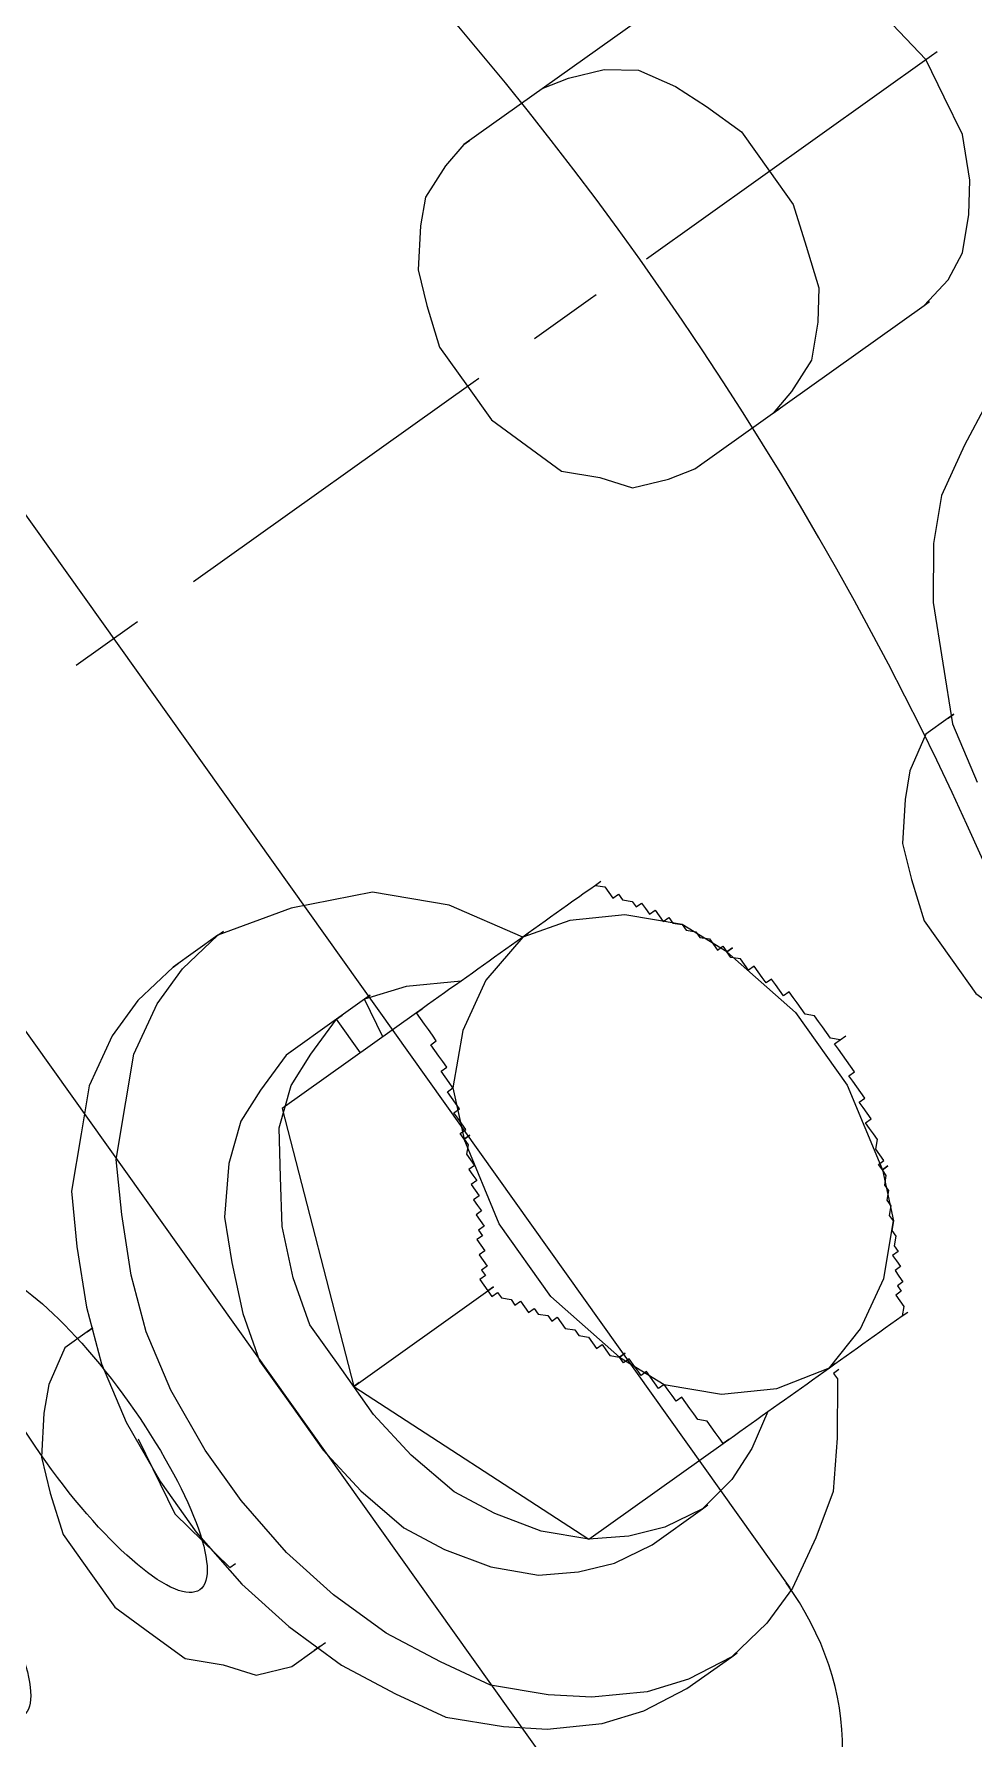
# Model space of a CAD drawing. Header units: feet. Extents: x 2321988 to 2329858, y 6722724 to 6730499.
# Drawn here: x 2326069.2256 to 2326069.3368, y 6726846.0365 to 6726846.2381 of the extents above; entities that cross this region are included whole.
import ezdxf

# ---------------------------------------------------------------- set-up
doc = ezdxf.new("R2010")
doc.units = ezdxf.units.FT
doc.header["$MEASUREMENT"] = 0
doc.layers.add('C-BESS-EQUIPMENT', color=255, linetype='Continuous')

# ---------------------------------------------------------------- blocks, each defined once
blk = doc.blocks.new('Midpoint Site Plan$0$P1730-01-0001')
at = {"color": 0, "linetype": 'ByBlock', "lineweight": -2}
for p, q in [((19.9041, 1.6067), (19.9041, -1.6588)), ((20.3292, 1.6067), (20.3292, -1.6588))]:
    blk.add_line(p, q, dxfattribs=at)
at = {"color": 0, "linetype": 'ByBlock', "lineweight": -2, "extrusion": (0, 0, -1)}
blk.add_ellipse((17.214, 0), major_axis=(0, 4.086), ratio=0.833977, start_param=3.049307, end_param=6.375471, dxfattribs=at)
blk.add_ellipse((17.8421, 0), major_axis=(0, 4.086), ratio=0.833977, dxfattribs=at)
at = {"color": 0, "linetype": 'ByBlock', "lineweight": -2}
for centre in [(19.3382, -0.9002), (19.6456, -0.9002)]:
    blk.add_ellipse(centre, major_axis=(0, 0.275), ratio=0.262998, dxfattribs=at)
blk.add_ellipse((20.0755, -1.6545), major_axis=(0, 0.3359), ratio=0.755248, start_param=3.141593, end_param=4.725055, dxfattribs=at)
blk = doc.blocks.new('Midpoint Site Plan$0$A$C71e53a02')
at = {"lineweight": 9}
for points in [[(17.141, 0.2777), (17.102, 0.268), (17.0533, 0.2485), (17.024, 0.2193), (16.985, 0.1705), (16.9656, 0.1218), (16.9461, 0.0633), (16.9461, -0.0049), (16.9461, -0.0633), (16.9656, -0.1218), (16.985, -0.1803), (17.024, -0.2193), (17.0533, -0.2582), (17.102, -0.2777), (17.141, -0.2875), (17.1507, -0.2875)], [(17.141, -0.2875), (17.5405, -0.2875), (17.5892, -0.2777), (17.6282, -0.2582), (17.6672, -0.2193), (17.6964, -0.1803), (17.7256, -0.1218), (17.7354, -0.0633), (17.7451, -0.0049), (17.7354, 0.0633), (17.7256, 0.1218), (17.6964, 0.1705), (17.6672, 0.2193), (17.6282, 0.2485), (17.5892, 0.268), (17.5405, 0.2777), (17.5502, 0.2777)], [(17.5405, 0.2777), (17.141, 0.2777), (17.1507, 0.2777)], [(17.2774, 0.2777), (17.3164, 0.268), (17.3651, 0.2485), (17.4041, 0.2193), (17.4333, 0.1705), (17.4528, 0.1218), (17.4723, 0.0633), (17.4723, -0.0049), (17.4723, -0.0633), (17.4528, -0.1218), (17.4333, -0.1803), (17.4041, -0.2193), (17.3651, -0.2582), (17.3164, -0.2777), (17.2774, -0.2875), (17.2871, -0.2875)], [(17.5405, -0.2875), (17.5502, -0.2875)], [(16.1275, -0.4336), (16.0593, -0.4434), (16.0008, -0.4629), (15.9326, -0.5019), (15.8839, -0.5506), (15.8254, -0.609), (15.7864, -0.6773), (15.7475, -0.7552), (15.7182, -0.8332), (15.6987, -0.9209), (15.689, -1.0183), (15.689, -1.106), (15.6987, -1.2035), (15.7182, -1.2912), (15.7475, -1.3789), (15.7864, -1.4568), (15.8254, -1.525), (15.8839, -1.5835), (15.9326, -1.6225), (16.0008, -1.6615), (16.0593, -1.681), (16.1275, -1.6907), (16.2055, -1.6907), (16.2152, -1.6907)], [(16.566, -1.4471), (16.5563, -1.4471), (16.5563, -1.4568), (16.5075, -1.525), (16.4588, -1.5835), (16.4004, -1.6225), (16.3321, -1.6615), (16.2737, -1.681), (16.2055, -1.6907), (16.1372, -1.681), (16.0788, -1.6615), (16.0106, -1.6225), (15.9618, -1.5835), (15.9034, -1.525), (15.8644, -1.4568), (15.8254, -1.3789), (15.7962, -1.2912), (15.7767, -1.2035), (15.767, -1.106), (15.767, -1.0183), (15.7767, -0.9209), (15.7962, -0.8332), (15.8254, -0.7552), (15.8644, -0.6773), (15.9034, -0.609), (15.9618, -0.5506), (16.0106, -0.5019), (16.0788, -0.4629), (16.1372, -0.4434), (16.2055, -0.4336), (16.1275, -0.4336), (16.1372, -0.4336)], [(16.5563, -0.687), (16.4978, -0.5896), (16.4198, -0.5116), (16.3127, -0.4629), (16.2055, -0.4336), (16.2152, -0.4336)], [(17.5307, -0.4531), (17.4723, -0.4824), (17.4041, -0.5213), (17.3553, -0.5701), (17.3066, -0.6383), (17.2676, -0.7162), (17.2287, -0.7942), (17.2092, -0.8819)], [(16.1957, -0.6285), (16.186, -0.6285), (16.1275, -0.648), (16.0788, -0.6675), (16.0301, -0.7065), (15.9813, -0.765), (15.9521, -0.8234), (15.9229, -0.8916), (15.9034, -0.9599), (15.9034, -1.0378), (15.9034, -1.1158), (15.9131, -1.1937), (15.9326, -1.2717), (15.9618, -1.3302), (16.0008, -1.3886), (16.0495, -1.4373), (16.0983, -1.4666), (16.147, -1.4861), (16.2055, -1.4958), (16.2932, -1.4958), (16.3029, -1.4958)], [(16.4491, -1.4373), (16.4004, -1.4666), (16.3516, -1.4861), (16.2932, -1.4958), (16.2347, -1.4861), (16.186, -1.4666), (16.1372, -1.4373), (16.0885, -1.3886), (16.0495, -1.3302), (16.0203, -1.2717), (16.0008, -1.1937), (15.9911, -1.1158), (15.9911, -1.0378), (15.9911, -0.9599), (16.0106, -0.8916), (16.0398, -0.8234), (16.0788, -0.765), (16.1178, -0.7065), (16.1665, -0.6675), (16.2152, -0.648), (16.2737, -0.6285), (16.2834, -0.6285)], [(16.2737, -0.687), (16.2737, -0.6285), (16.2834, -0.6285), (16.2737, -0.6285), (16.186, -0.6285)], [(16.3127, -0.687), (16.3224, -0.6285), (16.3321, -0.6285), (16.3224, -0.6285), (16.2737, -0.6285)], [(16.4491, -0.687), (16.3809, -0.648), (16.3224, -0.6285), (16.3321, -0.6285)], [(16.147, -0.687), (16.1372, -0.687), (15.9911, -1.067), (16.225, -1.067), (16.225, -1.0768), (16.2347, -1.0768), (16.2347, -1.0865), (16.2444, -1.0963), (16.2444, -1.106), (16.2542, -1.106), (16.2542, -1.1158), (16.2542, -1.1255), (16.2639, -1.1255), (16.2639, -1.1353), (16.2737, -1.145), (16.2737, -1.1547), (16.2834, -1.1547), (16.2834, -1.1645), (16.2834, -1.1742), (16.2932, -1.184), (16.2932, -1.1937), (16.3029, -1.2035), (16.3029, -1.2132), (16.3029, -1.223), (16.3127, -1.223), (16.3127, -1.2327), (16.3127, -1.2425), (16.3224, -1.2522), (16.3516, -1.3204), (16.4101, -1.3789), (16.4783, -1.4179), (16.5563, -1.4373), (16.566, -1.4373), (16.5563, -1.4373), (16.566, -1.4373), (16.5758, -1.4373), (16.5855, -1.4373), (16.5953, -1.4373), (16.605, -1.4373), (16.6147, -1.4373), (16.6245, -1.4373), (16.6342, -1.4373), (16.644, -1.4373), (16.6537, -1.4373), (16.6635, -1.4373), (16.6732, -1.4373), (16.683, -1.4373), (16.6927, -1.4373)], [(16.683, -0.687), (16.6732, -0.687), (16.6635, -0.687), (16.6537, -0.687), (16.644, -0.687), (16.6342, -0.687), (16.6245, -0.687), (16.6147, -0.687), (16.605, -0.687), (16.5953, -0.687), (16.5855, -0.687), (16.5758, -0.687), (16.566, -0.687), (16.5563, -0.687), (16.5368, -0.687), (16.527, -0.687), (16.5173, -0.687), (16.5075, -0.687), (16.4978, -0.687), (16.4881, -0.687), (16.4783, -0.687), (16.4686, -0.687), (16.4588, -0.687), (16.4491, -0.687), (16.4393, -0.687), (16.4296, -0.687), (16.4198, -0.687), (16.4101, -0.687), (16.4004, -0.687), (16.3906, -0.687), (16.3809, -0.687), (16.3711, -0.687), (16.1372, -0.687)], [(16.6927, -0.687), (16.683, -0.687), (16.6927, -0.6967), (16.6927, -0.7065), (16.6927, -0.7162), (16.7024, -0.7162), (16.7024, -0.726), (16.7122, -0.7357), (16.7122, -0.7455), (16.7219, -0.7455), (16.7219, -0.7552), (16.7219, -0.765), (16.7317, -0.765), (16.7317, -0.7747), (16.7317, -0.7844), (16.7414, -0.7844), (16.7414, -0.7942), (16.7512, -0.8039), (16.7512, -0.8137), (16.7609, -0.8234), (16.7609, -0.8332), (16.7707, -0.8429), (16.7707, -0.8527), (16.7707, -0.8624), (16.7804, -0.8624), (16.7804, -0.8722), (16.7512, -0.8039), (16.6927, -0.7455), (16.6245, -0.7065), (16.5563, -0.687), (16.4783, -0.7065), (16.4101, -0.7455), (16.3516, -0.8039), (16.3224, -0.8722), (16.3224, -0.8624), (16.3321, -0.8624), (16.3321, -0.8527), (16.3321, -0.8429), (16.3321, -0.8332), (16.3419, -0.8332), (16.3419, -0.8234), (16.3419, -0.8137), (16.3419, -0.8039), (16.3516, -0.8039), (16.3516, -0.7942), (16.3516, -0.7844), (16.3516, -0.7747), (16.3614, -0.7747), (16.3614, -0.765), (16.3614, -0.7552), (16.3614, -0.7455), (16.3614, -0.7357), (16.3711, -0.7357), (16.3711, -0.726), (16.3711, -0.7162), (16.3711, -0.7065), (16.3711, -0.6967), (16.3711, -0.687), (16.3809, -0.687), (16.3711, -0.687)], [(16.3711, -0.6967), (16.3711, -0.6967)], [(16.3906, -0.687), (16.3906, -0.687)], [(16.3906, -0.687), (16.3906, -0.687)], [(16.4004, -0.687), (16.4004, -0.687)], [(16.4004, -0.687), (16.4004, -0.687)], [(16.4004, -0.687), (16.4004, -0.687)], [(16.4101, -0.687), (16.4101, -0.687)], [(16.4101, -0.687), (16.4101, -0.687)], [(16.4198, -0.687), (16.4198, -0.687)], [(16.4198, -0.687), (16.4198, -0.687)], [(16.4296, -0.687), (16.4296, -0.687)], [(16.4296, -0.687), (16.4296, -0.687)], [(16.4296, -0.687), (16.4296, -0.687)], [(16.4393, -0.687), (16.4393, -0.687)], [(16.4393, -0.687), (16.4393, -0.687)], [(16.4491, -0.687), (16.4491, -0.687)], [(16.4491, -0.687), (16.4491, -0.687)], [(16.4491, -0.687), (16.4491, -0.687)], [(16.4588, -0.687), (16.4588, -0.687)], [(16.4588, -0.687), (16.4588, -0.687)], [(16.4686, -0.687), (16.4686, -0.687)], [(16.4686, -0.687), (16.4686, -0.687)], [(16.4686, -0.687), (16.4686, -0.687)], [(16.4783, -0.687), (16.4783, -0.687)], [(16.4783, -0.687), (16.4783, -0.687)], [(16.4881, -0.687), (16.4881, -0.687)], [(16.4881, -0.687), (16.4881, -0.687)], [(16.4881, -0.687), (16.4881, -0.687)], [(16.4978, -0.687), (16.4978, -0.687)], [(16.4978, -0.687), (16.4978, -0.687)], [(16.4978, -0.687), (16.4978, -0.687)], [(16.5075, -0.687), (16.5075, -0.687)], [(16.5075, -0.687), (16.5075, -0.687)], [(16.5173, -0.687), (16.5173, -0.687)], [(16.5173, -0.687), (16.5173, -0.687)], [(16.527, -0.687), (16.527, -0.687)], [(16.5368, -0.687), (16.5368, -0.687)], [(16.5563, -0.687), (16.5563, -0.687)], [(16.5563, -0.687), (16.5563, -0.687)], [(16.566, -0.687), (16.566, -0.687)], [(16.566, -0.687), (16.566, -0.687)], [(16.566, -0.687), (16.566, -0.687)], [(16.566, -0.687), (16.566, -0.687)], [(16.5758, -0.687), (16.5758, -0.687)], [(16.5758, -0.687), (16.5758, -0.687)], [(16.5758, -0.687), (16.5758, -0.687)], [(16.5758, -0.687), (16.5758, -0.687)], [(16.5758, -0.687), (16.5758, -0.687)], [(16.5758, -0.687), (16.5758, -0.687)], [(16.5855, -0.687), (16.5855, -0.687)], [(16.5855, -0.687), (16.5855, -0.687)], [(16.5855, -0.687), (16.5855, -0.687)], [(16.5855, -0.687), (16.5855, -0.687)], [(16.5855, -0.687), (16.5855, -0.687)], [(16.5855, -0.687), (16.5855, -0.687)], [(16.5855, -0.687), (16.5855, -0.687)], [(16.5855, -0.687), (16.5855, -0.687)], [(16.5953, -0.687), (16.5953, -0.687)], [(16.5953, -0.687), (16.5953, -0.687)], [(16.5953, -0.687), (16.5953, -0.687)], [(16.5953, -0.687), (16.5953, -0.687)], [(16.5953, -0.687), (16.5953, -0.687)], [(16.5953, -0.687), (16.5953, -0.687)], [(16.5953, -0.687), (16.5953, -0.687)], [(16.5953, -0.687), (16.5953, -0.687)], [(16.605, -0.687), (16.605, -0.687)], [(16.605, -0.687), (16.605, -0.687)], [(16.605, -0.687), (16.605, -0.687)], [(16.605, -0.687), (16.605, -0.687)], [(16.605, -0.687), (16.605, -0.687)], [(16.605, -0.687), (16.605, -0.687)], [(16.605, -0.687), (16.605, -0.687)], [(16.605, -0.687), (16.605, -0.687)], [(16.6147, -0.687), (16.6147, -0.687)], [(16.6147, -0.687), (16.6147, -0.687)], [(16.6147, -0.687), (16.6147, -0.687)], [(16.6147, -0.687), (16.6147, -0.687)], [(16.6147, -0.687), (16.6147, -0.687)], [(16.6147, -0.687), (16.6147, -0.687)], [(16.6147, -0.687), (16.6147, -0.687)], [(16.6147, -0.687), (16.6147, -0.687)], [(16.6147, -0.687), (16.6147, -0.687)], [(16.6245, -0.687), (16.6245, -0.687)], [(16.6245, -0.687), (16.6245, -0.687)], [(16.6245, -0.687), (16.6245, -0.687)], [(16.6245, -0.687), (16.6245, -0.687)], [(16.6245, -0.687), (16.6245, -0.687)], [(16.6245, -0.687), (16.6245, -0.687)], [(16.6245, -0.687), (16.6245, -0.687)], [(16.6245, -0.687), (16.6245, -0.687)], [(16.6245, -0.687), (16.6245, -0.687)], [(16.6342, -0.687), (16.6342, -0.687)], [(16.6342, -0.687), (16.6342, -0.687)], [(16.6342, -0.687), (16.6342, -0.687)], [(16.6342, -0.687), (16.6342, -0.687)], [(16.6342, -0.687), (16.6342, -0.687)], [(16.644, -0.687), (16.644, -0.687)], [(16.644, -0.687), (16.644, -0.687)], [(16.644, -0.687), (16.644, -0.687)], [(16.644, -0.687), (16.644, -0.687)], [(16.6537, -0.687), (16.6537, -0.687)], [(16.6537, -0.687), (16.6537, -0.687)], [(16.6537, -0.687), (16.6537, -0.687)], [(16.6537, -0.687), (16.6537, -0.687)], [(16.6537, -0.687), (16.6537, -0.687)], [(16.6635, -0.687), (16.6635, -0.687)], [(16.6635, -0.687), (16.6635, -0.687)], [(16.6635, -0.687), (16.6635, -0.687)], [(16.6635, -0.687), (16.6635, -0.687)], [(16.6732, -0.687), (16.6732, -0.687)], [(16.6732, -0.687), (16.6732, -0.687)], [(16.6732, -0.687), (16.6732, -0.687)], [(16.3711, -0.7065), (16.3711, -0.7065)], [(16.3711, -0.7162), (16.3711, -0.7162)], [(16.3711, -0.7162), (16.3711, -0.7162)], [(16.3711, -0.7162), (16.3711, -0.7162)], [(16.7024, -0.7162), (16.7024, -0.7162)], [(16.3614, -0.7357), (16.3614, -0.7357)], [(16.3614, -0.7357), (16.3614, -0.7357)], [(16.3614, -0.7455), (16.3614, -0.7455)], [(16.3614, -0.7455), (16.3614, -0.7455)], [(16.3711, -0.726), (16.3711, -0.726)], [(16.3711, -0.726), (16.3711, -0.726)], [(16.7024, -0.726), (16.7024, -0.726)], [(16.7024, -0.726), (16.7024, -0.726)], [(16.7122, -0.7357), (16.7122, -0.7357)], [(16.7122, -0.7357), (16.7122, -0.7357)], [(16.7122, -0.7357), (16.7122, -0.7357)], [(16.7122, -0.7455), (16.7122, -0.7455)], [(16.3614, -0.7552), (16.3614, -0.7552)], [(16.3614, -0.7552), (16.3614, -0.7552)], [(16.3614, -0.765), (16.3614, -0.765)], [(16.3614, -0.765), (16.3614, -0.765)], [(16.3614, -0.765), (16.3614, -0.765)], [(16.3614, -0.765), (16.3614, -0.765)], [(16.7219, -0.7552), (16.7219, -0.7552)], [(16.7219, -0.7552), (16.7219, -0.7552)], [(16.7219, -0.765), (16.7219, -0.765)], [(16.7317, -0.765), (16.7317, -0.765)], [(15.728, -0.7844), (15.689, -0.7844), (15.6403, -0.8137), (15.611, -0.8429), (15.5721, -0.8916), (15.5526, -0.9404), (15.5331, -0.9988), (15.5331, -1.067), (15.5331, -1.1255), (15.5526, -1.184), (15.5721, -1.2425), (15.611, -1.2814), (15.6403, -1.3204), (15.689, -1.3399), (15.728, -1.3399), (15.7377, -1.3399), (15.728, -1.3399)], [(16.3516, -0.7747), (16.3516, -0.7747)], [(16.3516, -0.7747), (16.3516, -0.7747)], [(16.3516, -0.7844), (16.3516, -0.7844)], [(16.3516, -0.7844), (16.3516, -0.7844)], [(16.3516, -0.7844), (16.3516, -0.7844)], [(16.3516, -0.7844), (16.3516, -0.7844)], [(16.3516, -0.7844), (16.3516, -0.7844)], [(16.3516, -0.7844), (16.3516, -0.7844)], [(16.3516, -0.7942), (16.3516, -0.7942)], [(16.3516, -0.7942), (16.3516, -0.7942)], [(16.3516, -0.7942), (16.3516, -0.7942)], [(16.3516, -0.7942), (16.3516, -0.7942)], [(16.3614, -0.7747), (16.3614, -0.7747)], [(16.3614, -0.7747), (16.3614, -0.7747)], [(16.7317, -0.7747), (16.7317, -0.7747)], [(16.7317, -0.7747), (16.7317, -0.7747)], [(16.7414, -0.7844), (16.7414, -0.7844)], [(16.7414, -0.7942), (16.7414, -0.7942)], [(16.7414, -0.7942), (16.7414, -0.7942)], [(16.7414, -0.7942), (16.7414, -0.7942)], [(17.2287, -0.7844), (17.1897, -0.7844), (17.141, -0.8137), (17.1117, -0.8429), (17.0727, -0.8916), (17.0533, -0.9404), (17.0338, -0.9988), (17.0338, -1.067), (17.0338, -1.1255), (17.0533, -1.184), (17.0727, -1.2425), (17.1117, -1.2814), (17.141, -1.3204), (17.1897, -1.3399), (17.2287, -1.3399), (17.2384, -1.3399), (17.2287, -1.3399)], [(16.3419, -0.8137), (16.3419, -0.8137)], [(16.3419, -0.8137), (16.3419, -0.8137)], [(16.3516, -0.8039), (16.3516, -0.8039)], [(16.7512, -0.8039), (16.7512, -0.8039)], [(16.7512, -0.8039), (16.7512, -0.8039)], [(16.7512, -0.8137), (16.7512, -0.8137)], [(16.7512, -0.8137), (16.7512, -0.8137)], [(16.3321, -0.8429), (16.3321, -0.8429)], [(16.3321, -0.8429), (16.3321, -0.8429)], [(16.3419, -0.8234), (16.3419, -0.8234)], [(16.3419, -0.8234), (16.3419, -0.8234)], [(16.3419, -0.8332), (16.3419, -0.8332)], [(16.3419, -0.8332), (16.3419, -0.8332)], [(16.7609, -0.8234), (16.7609, -0.8234)], [(16.7609, -0.8234), (16.7609, -0.8234)], [(16.7609, -0.8332), (16.7609, -0.8332)], [(16.7609, -0.8332), (16.7609, -0.8332)], [(16.7609, -0.8332), (16.7609, -0.8332)], [(16.7707, -0.8429), (16.7707, -0.8429)], [(16.7707, -0.8429), (16.7707, -0.8429)], [(16.3321, -0.8527), (16.3321, -0.8527)], [(16.3321, -0.8527), (16.3321, -0.8527)], [(16.7707, -0.8527), (16.7707, -0.8527)], [(16.7707, -0.8527), (16.7707, -0.8527)], [(16.7707, -0.8624), (16.7707, -0.8624)], [(16.7804, -0.8624), (16.7804, -0.8624)], [(16.3711, -1.4373), (16.3809, -1.4373), (16.3711, -1.4373), (16.3711, -1.4276), (16.3711, -1.4179), (16.3711, -1.4081), (16.3711, -1.3984), (16.3614, -1.3886), (16.3614, -1.3789), (16.3614, -1.3691), (16.3614, -1.3594), (16.3614, -1.3496), (16.3516, -1.3496), (16.3516, -1.3399), (16.3516, -1.3302), (16.3516, -1.3204), (16.3419, -1.3204), (16.3419, -1.3107), (16.3419, -1.3009), (16.3419, -1.2912), (16.3321, -1.2912), (16.3321, -1.2814), (16.3321, -1.2717), (16.3321, -1.2619), (16.3224, -1.2619), (16.3224, -1.2522), (16.3321, -1.2522), (16.3224, -1.2522), (16.2932, -1.1255), (16.2932, -0.9988), (16.3224, -0.8722), (16.3224, -0.8819), (16.3127, -0.8916), (16.3127, -0.9014), (16.3127, -0.9111), (16.3029, -0.9111), (16.3029, -0.9209), (16.3029, -0.9306), (16.2932, -0.9306), (16.2932, -0.9404), (16.2932, -0.9501), (16.2834, -0.9501), (16.2834, -0.9599), (16.2834, -0.9696), (16.2737, -0.9696), (16.2737, -0.9793), (16.2737, -0.9891), (16.2639, -0.9891), (16.2639, -0.9988), (16.2542, -0.9988), (16.2542, -1.0086), (16.2542, -1.0183), (16.2444, -1.0183), (16.2444, -1.0281), (16.2444, -1.0378), (16.2347, -1.0378), (16.2347, -1.0476), (16.225, -1.0476), (16.225, -1.067), (16.2347, -1.067), (16.225, -1.067)], [(16.3127, -0.8916), (16.3127, -0.8916)], [(16.3127, -0.8916), (16.3127, -0.8916)], [(16.3224, -0.8722), (16.3224, -0.8722)], [(16.3224, -0.8819), (16.3224, -0.8819)], [(16.8389, -1.067), (16.8291, -1.0573), (16.8291, -1.0476), (16.8291, -1.0378), (16.8291, -1.0281), (16.8291, -1.0183), (16.8194, -1.0086), (16.8194, -0.9988), (16.8194, -0.9891), (16.8194, -0.9793), (16.8194, -0.9696), (16.8096, -0.9696), (16.8096, -0.9599), (16.8096, -0.9501), (16.8096, -0.9404), (16.7999, -0.9404), (16.7999, -0.9306), (16.7999, -0.9209), (16.7999, -0.9111), (16.7901, -0.9111), (16.7901, -0.9014), (16.7901, -0.8916), (16.7804, -0.8819), (16.7804, -0.8722), (16.8096, -0.9988), (16.8096, -1.1255), (16.7804, -1.2522), (16.7512, -1.3204), (16.7414, -1.3302), (16.7414, -1.3399), (16.7317, -1.3496), (16.7317, -1.3594), (16.7219, -1.3594), (16.7219, -1.3691), (16.7219, -1.3789), (16.7122, -1.3789), (16.7122, -1.3886), (16.7122, -1.3984), (16.7024, -1.3984), (16.7024, -1.4081), (16.6927, -1.4081), (16.6927, -1.4179), (16.6927, -1.4276), (16.683, -1.4373)], [(16.7804, -0.8722), (16.7804, -0.8722)], [(16.7901, -0.8916), (16.7901, -0.8916)], [(16.3029, -0.9111), (16.3029, -0.9111)], [(16.3127, -0.9014), (16.3127, -0.9014)], [(16.3127, -0.9014), (16.3127, -0.9014)], [(16.3127, -0.9014), (16.3127, -0.9014)], [(16.7901, -0.9014), (16.7901, -0.9014)], [(16.7901, -0.9014), (16.7901, -0.9014)], [(16.7901, -0.9014), (16.7901, -0.9014)], [(16.7901, -0.9111), (16.7901, -0.9111)], [(16.2932, -0.9306), (16.2932, -0.9306)], [(16.2932, -0.9404), (16.2932, -0.9404)], [(16.2932, -0.9404), (16.2932, -0.9404)], [(16.3029, -0.9209), (16.3029, -0.9209)], [(16.3029, -0.9209), (16.3029, -0.9209)], [(16.3029, -0.9306), (16.3029, -0.9306)], [(16.7999, -0.9209), (16.7999, -0.9209)], [(16.7999, -0.9209), (16.7999, -0.9209)], [(16.7999, -0.9306), (16.7999, -0.9306)], [(16.7999, -0.9306), (16.7999, -0.9306)], [(16.7999, -0.9306), (16.7999, -0.9306)], [(16.8096, -0.9404), (16.8096, -0.9404)], [(15.6987, -0.9501), (15.6792, -1.067), (15.6987, -1.1742), (15.7085, -1.1742)], [(16.2834, -0.9501), (16.2834, -0.9501)], [(16.2834, -0.9599), (16.2834, -0.9599)], [(16.2834, -0.9599), (16.2834, -0.9599)], [(16.8096, -0.9501), (16.8096, -0.9501)], [(16.8096, -0.9501), (16.8096, -0.9501)], [(16.8096, -0.9599), (16.8096, -0.9599)], [(16.8096, -0.9599), (16.8096, -0.9599)], [(16.8096, -0.9599), (16.8096, -0.9599)], [(16.8096, -0.9599), (16.8096, -0.9599)], [(16.2639, -0.9891), (16.2639, -0.9891)], [(16.2737, -0.9696), (16.2737, -0.9696)], [(16.2737, -0.9793), (16.2737, -0.9793)], [(16.2737, -0.9793), (16.2737, -0.9793)], [(16.2834, -0.9696), (16.2834, -0.9696)], [(16.8096, -0.9696), (16.8096, -0.9696)], [(16.8096, -0.9696), (16.8096, -0.9696)], [(16.8096, -0.9696), (16.8096, -0.9696)], [(16.8096, -0.9696), (16.8096, -0.9696)], [(16.8096, -0.9696), (16.8096, -0.9696)], [(16.8194, -0.9793), (16.8194, -0.9793)], [(16.8194, -0.9793), (16.8194, -0.9793)], [(16.8194, -0.9793), (16.8194, -0.9793)], [(16.8194, -0.9793), (16.8194, -0.9793)], [(16.8194, -0.9793), (16.8194, -0.9793)], [(16.8194, -0.9793), (16.8194, -0.9793)], [(16.8194, -0.9891), (16.8194, -0.9891)], [(16.8194, -0.9891), (16.8194, -0.9891)], [(16.2542, -1.0086), (16.2542, -1.0086)], [(16.2542, -1.0086), (16.2542, -1.0086)], [(16.2639, -0.9988), (16.2639, -0.9988)], [(16.2639, -0.9988), (16.2639, -0.9988)], [(16.8194, -0.9988), (16.8194, -0.9988)], [(16.8194, -0.9988), (16.8194, -0.9988)], [(16.8194, -0.9988), (16.8194, -0.9988)], [(16.8194, -1.0086), (16.8194, -1.0086)], [(16.8194, -1.0086), (16.8194, -1.0086)], [(16.2444, -1.0183), (16.2444, -1.0183)], [(16.2444, -1.0281), (16.2444, -1.0281)], [(16.2444, -1.0281), (16.2444, -1.0281)], [(16.2542, -1.0183), (16.2542, -1.0183)], [(16.8291, -1.0183), (16.8291, -1.0183)], [(16.8291, -1.0183), (16.8291, -1.0183)], [(16.8291, -1.0183), (16.8291, -1.0183)], [(16.8291, -1.0281), (16.8291, -1.0281)], [(16.8291, -1.0281), (16.8291, -1.0281)], [(16.8291, -1.0378), (16.8291, -1.0378)], [(16.8291, -1.0378), (16.8291, -1.0378)], [(16.8291, -1.0476), (16.8291, -1.0476)], [(16.8291, -1.0476), (16.8291, -1.0476)], [(16.0008, -1.067), (15.9911, -1.067), (16.1372, -1.4373), (16.3711, -1.4373), (16.3809, -1.4373), (16.3906, -1.4373), (16.4004, -1.4373), (16.4101, -1.4373), (16.4198, -1.4373), (16.4296, -1.4373), (16.4393, -1.4373), (16.4491, -1.4373), (16.4588, -1.4373), (16.4686, -1.4373), (16.4783, -1.4373), (16.4881, -1.4373), (16.4978, -1.4373), (16.5075, -1.4373), (16.5173, -1.4373), (16.527, -1.4373), (16.5368, -1.4373), (16.5563, -1.4373), (16.6245, -1.4179), (16.6927, -1.3789), (16.7512, -1.3204), (16.7512, -1.3107), (16.7609, -1.3009), (16.7609, -1.2912), (16.7707, -1.2814), (16.7707, -1.2717), (16.7804, -1.2619), (16.7804, -1.2522), (16.7901, -1.2522), (16.7804, -1.2522), (16.7804, -1.2425), (16.7901, -1.2425), (16.7901, -1.2327), (16.7901, -1.223), (16.7999, -1.2132), (16.7999, -1.2035), (16.7999, -1.1937), (16.7999, -1.184), (16.8096, -1.184), (16.8096, -1.1742), (16.8096, -1.1645), (16.8096, -1.1547), (16.8194, -1.1547), (16.8194, -1.145), (16.8194, -1.1353), (16.8194, -1.1255), (16.8194, -1.1158), (16.8291, -1.1158), (16.8291, -1.106), (16.8291, -1.0963), (16.8291, -1.0865), (16.8291, -1.0768), (16.8291, -1.067), (16.8389, -1.067), (16.8486, -1.067)], [(16.225, -1.067), (16.225, -1.067)], [(16.2347, -1.0865), (16.2347, -1.0865)], [(16.8291, -1.0768), (16.8291, -1.0768)], [(16.8291, -1.0865), (16.8291, -1.0865)], [(16.2444, -1.0963), (16.2444, -1.0963)], [(16.2444, -1.0963), (16.2444, -1.0963)], [(16.2444, -1.0963), (16.2444, -1.0963)], [(16.2444, -1.106), (16.2444, -1.106)], [(16.8291, -1.0963), (16.8291, -1.0963)], [(16.8291, -1.0963), (16.8291, -1.0963)], [(16.8291, -1.0963), (16.8291, -1.0963)], [(16.8291, -1.106), (16.8291, -1.106)], [(16.8291, -1.106), (16.8291, -1.106)], [(16.2542, -1.1158), (16.2542, -1.1158)], [(16.2542, -1.1158), (16.2542, -1.1158)], [(16.2639, -1.1255), (16.2639, -1.1255)], [(16.2639, -1.1255), (16.2639, -1.1255)], [(16.2639, -1.1353), (16.2639, -1.1353)], [(16.2639, -1.1353), (16.2639, -1.1353)], [(16.8194, -1.1158), (16.8194, -1.1158)], [(16.8194, -1.1255), (16.8194, -1.1255)], [(16.8194, -1.1255), (16.8194, -1.1255)], [(16.8194, -1.1255), (16.8194, -1.1255)], [(16.8194, -1.1353), (16.8194, -1.1353)], [(16.8194, -1.1353), (16.8194, -1.1353)], [(16.2737, -1.145), (16.2737, -1.145)], [(16.2737, -1.145), (16.2737, -1.145)], [(16.2737, -1.1547), (16.2737, -1.1547)], [(16.2737, -1.1547), (16.2737, -1.1547)], [(16.8096, -1.1547), (16.8096, -1.1547)], [(16.8194, -1.145), (16.8194, -1.145)], [(16.8194, -1.145), (16.8194, -1.145)], [(16.8194, -1.1547), (16.8194, -1.1547)], [(16.2834, -1.1645), (16.2834, -1.1645)], [(16.2834, -1.1645), (16.2834, -1.1645)], [(16.2834, -1.1742), (16.2834, -1.1742)], [(16.2834, -1.1742), (16.2834, -1.1742)], [(16.2932, -1.184), (16.2932, -1.184)], [(16.2932, -1.184), (16.2932, -1.184)], [(16.2932, -1.184), (16.2932, -1.184)], [(16.8096, -1.1645), (16.8096, -1.1645)], [(16.8096, -1.1645), (16.8096, -1.1645)], [(16.8096, -1.1742), (16.8096, -1.1742)], [(16.8096, -1.1742), (16.8096, -1.1742)], [(16.8096, -1.184), (16.8096, -1.184)], [(16.8096, -1.184), (16.8096, -1.184)], [(16.2932, -1.1937), (16.2932, -1.1937)], [(16.2932, -1.1937), (16.2932, -1.1937)], [(16.3029, -1.2035), (16.3029, -1.2035)], [(16.3029, -1.2035), (16.3029, -1.2035)], [(16.7999, -1.1937), (16.7999, -1.1937)], [(16.7999, -1.1937), (16.7999, -1.1937)], [(16.7999, -1.2035), (16.7999, -1.2035)], [(16.7999, -1.2035), (16.7999, -1.2035)], [(16.3029, -1.2132), (16.3029, -1.2132)], [(16.3029, -1.2132), (16.3029, -1.2132)], [(16.3127, -1.223), (16.3127, -1.223)], [(16.3127, -1.223), (16.3127, -1.223)], [(16.7901, -1.223), (16.7901, -1.223)], [(16.7901, -1.223), (16.7901, -1.223)], [(16.7901, -1.223), (16.7901, -1.223)], [(16.7901, -1.2327), (16.7901, -1.2327)], [(16.7901, -1.2327), (16.7901, -1.2327)], [(16.7999, -1.2132), (16.7999, -1.2132)], [(16.7999, -1.2132), (16.7999, -1.2132)], [(16.3224, -1.2522), (16.3224, -1.2522)], [(16.7804, -1.2425), (16.7804, -1.2425)], [(16.3224, -1.2619), (16.3224, -1.2619)], [(16.3321, -1.2717), (16.3321, -1.2717)], [(16.3321, -1.2717), (16.3321, -1.2717)], [(16.3321, -1.2814), (16.3321, -1.2814)], [(16.3321, -1.2814), (16.3321, -1.2814)], [(16.7707, -1.2717), (16.7707, -1.2717)], [(16.7707, -1.2814), (16.7707, -1.2814)], [(16.7707, -1.2814), (16.7707, -1.2814)], [(16.3419, -1.2912), (16.3419, -1.2912)], [(16.3419, -1.2912), (16.3419, -1.2912)], [(16.3419, -1.3009), (16.3419, -1.3009)], [(16.3419, -1.3009), (16.3419, -1.3009)], [(16.7609, -1.2912), (16.7609, -1.2912)], [(16.7609, -1.2912), (16.7609, -1.2912)], [(16.7609, -1.2912), (16.7609, -1.2912)], [(16.7609, -1.3009), (16.7609, -1.3009)], [(16.7609, -1.3009), (16.7609, -1.3009)], [(16.3419, -1.3107), (16.3419, -1.3107)], [(16.3419, -1.3107), (16.3419, -1.3107)], [(16.3516, -1.3204), (16.3516, -1.3204)], [(16.3516, -1.3204), (16.3516, -1.3204)], [(16.3516, -1.3302), (16.3516, -1.3302)], [(16.3516, -1.3302), (16.3516, -1.3302)], [(16.7414, -1.3302), (16.7414, -1.3302)], [(16.7414, -1.3302), (16.7414, -1.3302)], [(16.7512, -1.3107), (16.7512, -1.3107)], [(16.7512, -1.3107), (16.7512, -1.3107)], [(16.7512, -1.3204), (16.7512, -1.3204)], [(16.7512, -1.3204), (16.7512, -1.3204)], [(16.7512, -1.3204), (16.7512, -1.3204)], [(15.7377, -1.3399), (15.7475, -1.3399)], [(16.3516, -1.3399), (16.3516, -1.3399)], [(16.3516, -1.3399), (16.3516, -1.3399)], [(16.3516, -1.3496), (16.3516, -1.3496)], [(16.3516, -1.3496), (16.3516, -1.3496)], [(16.7317, -1.3496), (16.7317, -1.3496)], [(16.7317, -1.3496), (16.7317, -1.3496)], [(16.7317, -1.3496), (16.7317, -1.3496)], [(16.7414, -1.3399), (16.7414, -1.3399)], [(16.7414, -1.3399), (16.7414, -1.3399)], [(16.3614, -1.3594), (16.3614, -1.3594)], [(16.3614, -1.3594), (16.3614, -1.3594)], [(16.3614, -1.3691), (16.3614, -1.3691)], [(16.3614, -1.3691), (16.3614, -1.3691)], [(16.3614, -1.3789), (16.3614, -1.3789)], [(16.3614, -1.3789), (16.3614, -1.3789)], [(16.3614, -1.3789), (16.3614, -1.3789)], [(16.7122, -1.3789), (16.7122, -1.3789)], [(16.7219, -1.3691), (16.7219, -1.3691)], [(16.7219, -1.3691), (16.7219, -1.3691)], [(16.7219, -1.3789), (16.7219, -1.3789)], [(16.7317, -1.3594), (16.7317, -1.3594)], [(16.3614, -1.3886), (16.3614, -1.3886)], [(16.3614, -1.3886), (16.3614, -1.3886)], [(16.3711, -1.3984), (16.3711, -1.3984)], [(16.3711, -1.3984), (16.3711, -1.3984)], [(16.7024, -1.3984), (16.7024, -1.3984)], [(16.7122, -1.3886), (16.7122, -1.3886)], [(16.7122, -1.3886), (16.7122, -1.3886)], [(16.3711, -1.4081), (16.3711, -1.4081)], [(16.3711, -1.4081), (16.3711, -1.4081)], [(16.3711, -1.4081), (16.3711, -1.4081)], [(16.3711, -1.4179), (16.3711, -1.4179)], [(16.6927, -1.4179), (16.6927, -1.4179)], [(16.7024, -1.4081), (16.7024, -1.4081)], [(16.7024, -1.4081), (16.7024, -1.4081)], [(16.3711, -1.4373), (16.3711, -1.4373)], [(16.3906, -1.4373), (16.3906, -1.4373)], [(16.3906, -1.4373), (16.3906, -1.4373)], [(16.4004, -1.4373), (16.4004, -1.4373)], [(16.4004, -1.4373), (16.4004, -1.4373)], [(16.4004, -1.4373), (16.4004, -1.4373)], [(16.4101, -1.4373), (16.4101, -1.4373)], [(16.4101, -1.4373), (16.4101, -1.4373)], [(16.4198, -1.4373), (16.4198, -1.4373)], [(16.4198, -1.4373), (16.4198, -1.4373)], [(16.4296, -1.4373), (16.4296, -1.4373)], [(16.4296, -1.4373), (16.4296, -1.4373)], [(16.4296, -1.4373), (16.4296, -1.4373)], [(16.4393, -1.4373), (16.4393, -1.4373)], [(16.4393, -1.4373), (16.4393, -1.4373)], [(16.4491, -1.4373), (16.4491, -1.4373)], [(16.4491, -1.4373), (16.4491, -1.4373)], [(16.4491, -1.4373), (16.4491, -1.4373)], [(16.4588, -1.4373), (16.4588, -1.4373)], [(16.4588, -1.4373), (16.4588, -1.4373)], [(16.4686, -1.4373), (16.4686, -1.4373)], [(16.4686, -1.4373), (16.4686, -1.4373)], [(16.4686, -1.4373), (16.4686, -1.4373)], [(16.4783, -1.4373), (16.4783, -1.4373)], [(16.4783, -1.4373), (16.4783, -1.4373)], [(16.4881, -1.4373), (16.4881, -1.4373)], [(16.4881, -1.4373), (16.4881, -1.4373)], [(16.4881, -1.4373), (16.4881, -1.4373)], [(16.4978, -1.4373), (16.4978, -1.4373)], [(16.4978, -1.4373), (16.4978, -1.4373)], [(16.4978, -1.4373), (16.4978, -1.4373)], [(16.5075, -1.4373), (16.5075, -1.4373)], [(16.5075, -1.4373), (16.5075, -1.4373)], [(16.5173, -1.4373), (16.5173, -1.4373)], [(16.5173, -1.4373), (16.5173, -1.4373)], [(16.527, -1.4373), (16.527, -1.4373)], [(16.5368, -1.4373), (16.5368, -1.4373)], [(16.5563, -1.4373), (16.5563, -1.4373)], [(16.5563, -1.4373), (16.5563, -1.4373)], [(16.566, -1.4373), (16.566, -1.4373)], [(16.566, -1.4373), (16.566, -1.4373)], [(16.566, -1.4373), (16.566, -1.4373)], [(16.566, -1.4373), (16.566, -1.4373)], [(16.5758, -1.4373), (16.5758, -1.4373)], [(16.5758, -1.4373), (16.5758, -1.4373)], [(16.5758, -1.4373), (16.5758, -1.4373)], [(16.5758, -1.4373), (16.5758, -1.4373)], [(16.5758, -1.4373), (16.5758, -1.4373)], [(16.5758, -1.4373), (16.5758, -1.4373)], [(16.5855, -1.4373), (16.5855, -1.4373)], [(16.5855, -1.4373), (16.5855, -1.4373)], [(16.5855, -1.4373), (16.5855, -1.4373)], [(16.5855, -1.4373), (16.5855, -1.4373)], [(16.5855, -1.4373), (16.5855, -1.4373)], [(16.5855, -1.4373), (16.5855, -1.4373)], [(16.5855, -1.4373), (16.5855, -1.4373)], [(16.5855, -1.4373), (16.5855, -1.4373)], [(16.5953, -1.4373), (16.5953, -1.4373)], [(16.5953, -1.4373), (16.5953, -1.4373)], [(16.5953, -1.4373), (16.5953, -1.4373)], [(16.5953, -1.4373), (16.5953, -1.4373)], [(16.5953, -1.4373), (16.5953, -1.4373)], [(16.5953, -1.4373), (16.5953, -1.4373)], [(16.5953, -1.4373), (16.5953, -1.4373)], [(16.5953, -1.4373), (16.5953, -1.4373)], [(16.605, -1.4373), (16.605, -1.4373)], [(16.605, -1.4373), (16.605, -1.4373)], [(16.605, -1.4373), (16.605, -1.4373)], [(16.605, -1.4373), (16.605, -1.4373)], [(16.605, -1.4373), (16.605, -1.4373)], [(16.605, -1.4373), (16.605, -1.4373)], [(16.605, -1.4373), (16.605, -1.4373)], [(16.605, -1.4373), (16.605, -1.4373)], [(16.6147, -1.4373), (16.6147, -1.4373)], [(16.6147, -1.4373), (16.6147, -1.4373)], [(16.6147, -1.4373), (16.6147, -1.4373)], [(16.6147, -1.4373), (16.6147, -1.4373)], [(16.6147, -1.4373), (16.6147, -1.4373)], [(16.6147, -1.4373), (16.6147, -1.4373)], [(16.6147, -1.4373), (16.6147, -1.4373)], [(16.6147, -1.4373), (16.6147, -1.4373)], [(16.6147, -1.4373), (16.6147, -1.4373)], [(16.6245, -1.4373), (16.6245, -1.4373)], [(16.6245, -1.4373), (16.6245, -1.4373)], [(16.6245, -1.4373), (16.6245, -1.4373)], [(16.6245, -1.4373), (16.6245, -1.4373)], [(16.6245, -1.4373), (16.6245, -1.4373)], [(16.6245, -1.4373), (16.6245, -1.4373)], [(16.6245, -1.4373), (16.6245, -1.4373)], [(16.6245, -1.4373), (16.6245, -1.4373)], [(16.6245, -1.4373), (16.6245, -1.4373)], [(16.6342, -1.4373), (16.6342, -1.4373)], [(16.6342, -1.4373), (16.6342, -1.4373)], [(16.6342, -1.4373), (16.6342, -1.4373)], [(16.6342, -1.4373), (16.6342, -1.4373)], [(16.6342, -1.4373), (16.6342, -1.4373)], [(16.644, -1.4373), (16.644, -1.4373)], [(16.644, -1.4373), (16.644, -1.4373)], [(16.644, -1.4373), (16.644, -1.4373)], [(16.644, -1.4373), (16.644, -1.4373)], [(16.6537, -1.4373), (16.6537, -1.4373)], [(16.6537, -1.4373), (16.6537, -1.4373)], [(16.6537, -1.4373), (16.6537, -1.4373)], [(16.6537, -1.4373), (16.6537, -1.4373)], [(16.6537, -1.4373), (16.6537, -1.4373)], [(16.6635, -1.4373), (16.6635, -1.4373)], [(16.6635, -1.4373), (16.6635, -1.4373)], [(16.6635, -1.4373), (16.6635, -1.4373)], [(16.6635, -1.4373), (16.6635, -1.4373)], [(16.6732, -1.4373), (16.6732, -1.4373)], [(16.6732, -1.4373), (16.6732, -1.4373)], [(16.6732, -1.4373), (16.6732, -1.4373)], [(16.683, -1.4373), (16.683, -1.4373)], [(16.1275, -1.6907), (16.1372, -1.6907)]]:
    blk.add_lwpolyline(points, dxfattribs=at)
at = {"lineweight": 5}
for points in [[(16.2639, -0.0049), (16.3614, -0.0049), (16.3711, -0.0049)], [(16.4686, -0.0049), (16.9558, -0.0049), (16.9656, -0.0049)], [(17.063, -0.0049), (17.1604, -0.0049), (17.1702, -0.0049)], [(17.2579, -0.0049), (17.7549, -0.0049), (17.7646, -0.0049)]]:
    blk.add_lwpolyline(points, dxfattribs=at)
at = {"lineweight": 9}
for points in [[(16.566, -0.687), (16.5563, -0.687)], [(15.7377, -0.7844), (15.728, -0.7844)], [(17.2384, -0.7844), (17.2287, -0.7844)], [(16.3321, -0.8722), (16.3224, -0.8722)], [(16.7901, -0.8722), (16.7804, -0.8722)]]:
    blk.add_lwpolyline(points, close=True, dxfattribs=at)

msp = doc.modelspace()

# ---------------------------------------------------------------- wipeouts: each hides what was drawn before it
msp.add_wipeout([(2326064.17456, 6726849.7753), (2326064.71751, 6726850.16214), (2326071.53559, 6726840.59259), (2326070.99264, 6726840.20575)]).dxf.layer = 'C-BESS-EQUIPMENT'

# ---------------------------------------------------------------- next in the draw order: block references
at = {"layer": 'C-BESS-EQUIPMENT', "xscale": 0.08333333333333331, "yscale": 0.08333333333333331, "zscale": 0.08333333333333331, "rotation": 35.46898082920265}
for name, p in [('Midpoint Site Plan$0$P1730-01-0001', (2326067.85508, 6726845.18395)), ('Midpoint Site Plan$0$A$C71e53a02', (2326068.12655, 6726845.37737))]:
    msp.add_blockref(name, p, dxfattribs=at)

# ---------------------------------------------------------------- next in the draw order: wipeouts: each hides what was drawn before it
msp.add_wipeout([(2326044.1544, 6726887.54167), (2326077.85795, 6726840.23687), (2326077.40832, 6726839.91652), (2326043.70467, 6726887.22144)]).dxf.layer = 'C-BESS-EQUIPMENT'

# ---------------------------------------------------------------- next in the draw order: wipeouts: each hides what was drawn before it
msp.add_wipeout([(2326040.08225, 6726884.64036), (2326073.7858, 6726837.33556), (2326073.33617, 6726837.01521), (2326039.63253, 6726884.32013)]).dxf.layer = 'C-BESS-EQUIPMENT'

# ---------------------------------------------------------------- next in the draw order: wipeouts: each hides what was drawn before it
msp.add_wipeout([(2326036.0101, 6726881.73905), (2326069.71366, 6726834.43425), (2326069.26402, 6726834.1139), (2326035.56038, 6726881.41882)]).dxf.layer = 'C-BESS-EQUIPMENT'

doc.saveas('drawing.dxf')
